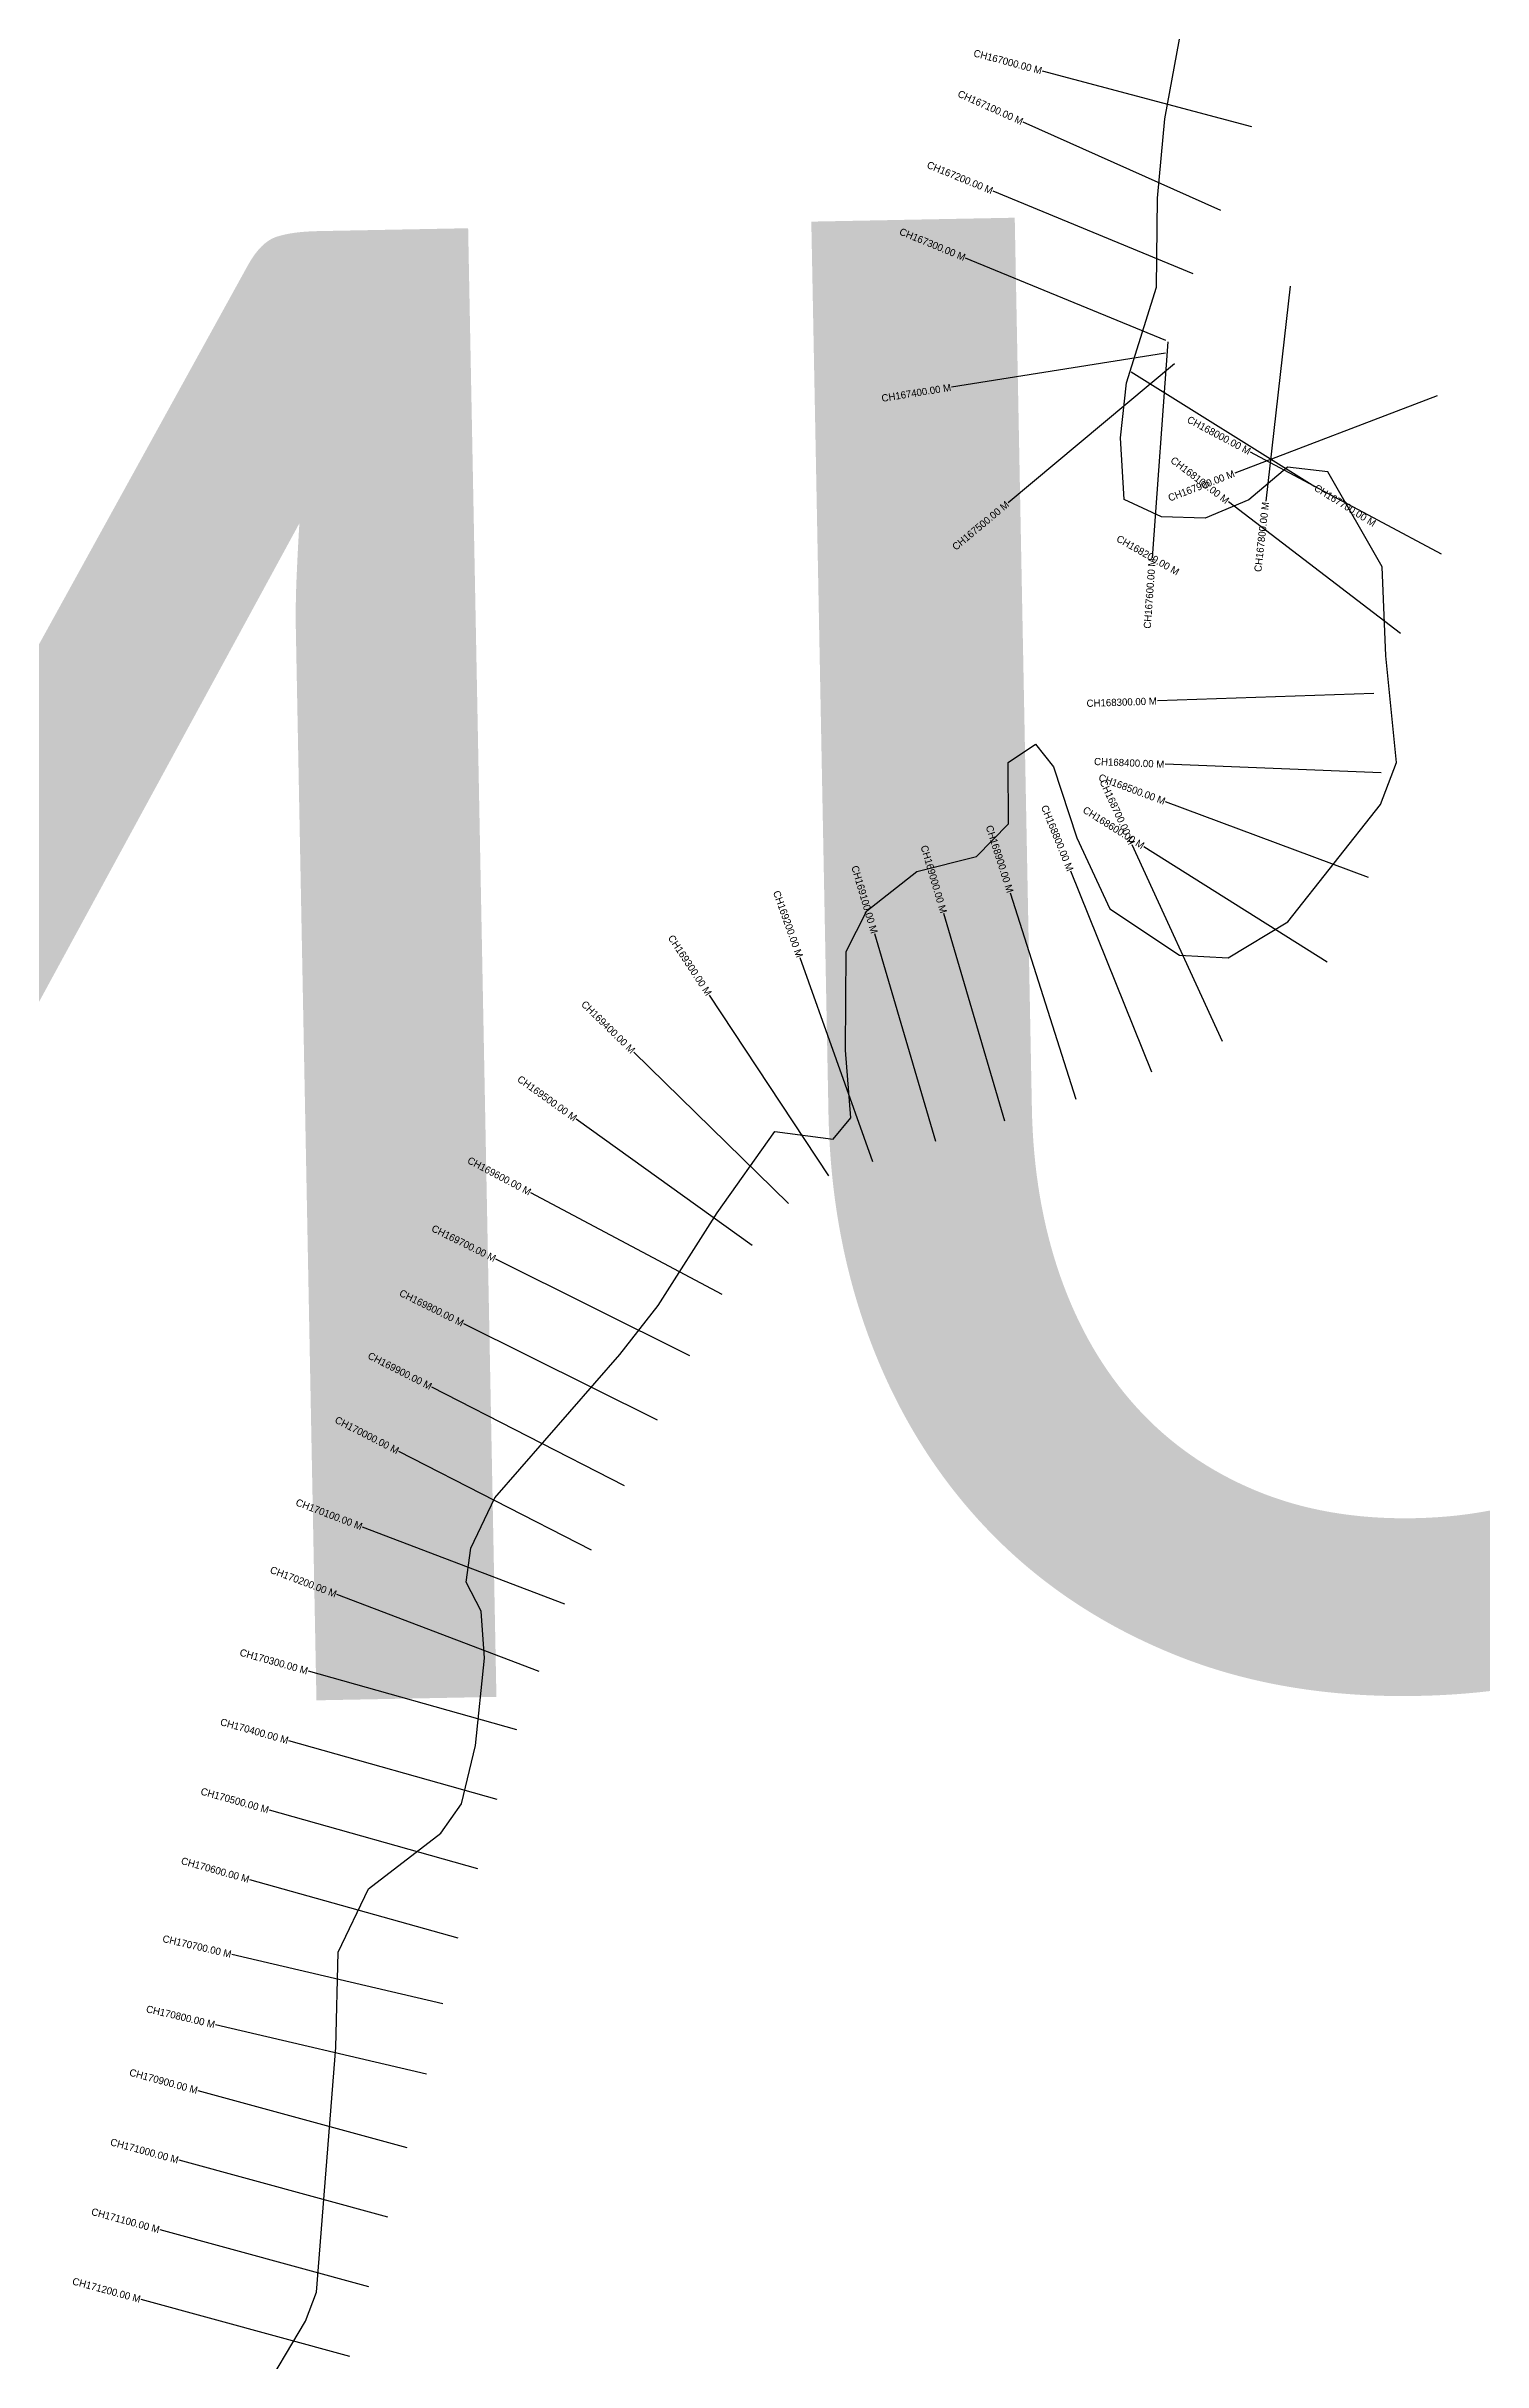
# Model space of a CAD drawing. Header units: metres. Extents: x 266312 to 277729, y 2088854 to 2108025.
# Drawn here: x 267997 to 269988, y 2098173 to 2101381 of the extents above; entities that cross this region are included whole.
import ezdxf
from ezdxf.enums import TextEntityAlignment as Align

# ---------------------------------------------------------------- set-up
doc = ezdxf.new("R2010")
doc.units = ezdxf.units.M
for name, color, linetype in [('CS', 134, 'Continuous'), ('CSMark', 6, 'Continuous'), ('TALUKA NAME', 5, 'Continuous'), ('village', 3, 'Continuous')]:
    doc.layers.add(name, color=color, linetype=linetype)

msp = doc.modelspace()

# ---------------------------------------------------------------- linework, layer by layer
at = {"layer": 'CS'}
for p, q in [((269667.4, 2101269.7), (269377.5, 2101347)), ((269624.6, 2101153.6), (269350.8, 2101276.3)), ((269586.5, 2101066.1), (269309.1, 2101180.4)), ((269548.4, 2100973.6), (269271, 2101087.9)), ((269720.8, 2101048.8), (269686.8, 2100750.8)), ((269547.9, 2100956.1), (269251.6, 2100908.9)), ((269551, 2100971.7), (269529.6, 2100672.5)), ((269560.3, 2100941.1), (269329.9, 2100748.9)), ((269500.4, 2100930.4), (269754.8, 2100771.3)), ((269924.3, 2100896.9), (269644, 2100790)), ((269930.4, 2100677.4), (269665.8, 2100818.9)), ((269873.5, 2100567.8), (269635.1, 2100749.9)), ((269836.7, 2100484.3), (269536.9, 2100474.1)), ((269847, 2100374.3), (269547.3, 2100386.4)), ((269829.1, 2100229.5), (269548.1, 2100334.5)), ((269627.1, 2100002.3), (269501.9, 2100274.9)), ((269771.9, 2100112.1), (269518.1, 2100272.1)), ((269528.9, 2099959.7), (269416.6, 2100238)), ((269424.3, 2099921.9), (269333.3, 2100207.7)), ((269325.5, 2099891.6), (269240.9, 2100179.4)), ((269229.5, 2099863.4), (269145, 2100151.2)), ((269142.4, 2099835.6), (269041.6, 2100118.2)), ((269081.5, 2099816), (268916.3, 2100066.4)), ((269025.6, 2099777.6), (268811.2, 2099987.4)), ((268975.2, 2099719.5), (268731.5, 2099894.4)), ((268933.5, 2099651.5), (268668.7, 2099792.4)), ((268888.6, 2099566.7), (268620.1, 2099700.4)), ((268844, 2099477.2), (268575.5, 2099610.9)), ((268798.3, 2099386.4), (268531.3, 2099523.1)), ((268752.7, 2099297.3), (268485.7, 2099434)), ((268715.8, 2099222.4), (268435.4, 2099329.2)), ((268680.2, 2099129), (268399.8, 2099235.8)), ((268649.1, 2099048.2), (268360.3, 2099129.4)), ((268622, 2098951.9), (268333.2, 2099033.1)), ((268595, 2098855.7), (268306.2, 2098936.9)), ((268567.9, 2098759.4), (268279.1, 2098840.6)), ((268546.4, 2098668.6), (268254.3, 2098736.9)), ((268523.7, 2098571.2), (268231.5, 2098639.5)), ((268496.9, 2098469.2), (268207.4, 2098548.1)), ((268470.5, 2098372.7), (268181.1, 2098451.7)), ((268444.2, 2098276.2), (268154.8, 2098355.2)), ((268417.9, 2098179.8), (268128.5, 2098258.7))]:
    msp.add_line(p, q, dxfattribs=at)
at = {"layer": 'village', "color": 3, "true_color": 0x00ff00}
msp.add_polyline3d([(268292.1, 2098120.5, 0), (268356.2, 2098228.6, 0), (268371.6, 2098269.1, 0), (268398.1, 2098607.9, 0), (268401.5, 2098740.2, 0), (268443.4, 2098828, 0), (268543.7, 2098905.1, 0), (268572.5, 2098945.6, 0), (268592, 2099026.5, 0), (268604.5, 2099147.7, 0), (268599.5, 2099212.7, 0), (268579, 2099252.9, 0), (268585.3, 2099300, 0), (268618.4, 2099369.8, 0), (268791.7, 2099568.5, 0), (268845, 2099636.2, 0), (268926.9, 2099764.7, 0), (269006.7, 2099877.4, 0), (269087.5, 2099866.9, 0), (269111.9, 2099896.2, 0), (269104.5, 2099990.3, 0), (269105.6, 2100127.1, 0), (269134.3, 2100183.4, 0), (269203.4, 2100237.8, 0), (269286.2, 2100258.6, 0), (269330.6, 2100303.8, 0), (269330, 2100389, 0), (269367.9, 2100414, 0), (269392.8, 2100382.8, 0), (269425, 2100284.4, 0), (269470.6, 2100186.1, 0), (269567.5, 2100121.9, 0), (269634.8, 2100117.9, 0), (269717.4, 2100167.9, 0), (269846.1, 2100330.4, 0), (269868.1, 2100388.8, 0), (269853.4, 2100536.7, 0), (269848, 2100660, 0), (269772.9, 2100791.7, 0), (269716.8, 2100798, 0), (269663.4, 2100752.7, 0), (269603, 2100727.5, 0), (269542.5, 2100729.3, 0), (269490.7, 2100753.5, 0), (269485.6, 2100838.7, 0), (269493.9, 2100915, 0), (269535.5, 2101047.6, 0), (269536.7, 2101171, 0), (269547, 2101280.9, 0), (269570.7, 2101409, 0)], dxfattribs=at)

# ---------------------------------------------------------------- texts
at = {"layer": 'CSMark'}
for s, rotation, p in [('CH167000.00 M', 345.063, (269376.5, 2101347.3)), ('CH167100.00 M', 335.8707, (269349.9, 2101276.7)), ('CH167200.00 M', 337.5997, (269308.2, 2101180.8)), ('CH167300.00 M', 337.5997, (269270.1, 2101088.3)), ('CH167400.00 M', 9.0565, (269250.7, 2100908.8)), ('CH168000.00 M', 331.8773, (269665, 2100819.3)), ('CH168100.00 M', 322.6255, (269634.3, 2100750.5)), ('CH167900.00 M', 20.878, (269643.1, 2100789.7)), ('CH167500.00 M', 39.8283, (269329.1, 2100748.3)), ('CH167800.00 M', 83.5049, (269686.7, 2100749.8)), ('CH168200.00 M', 330.2378, (269565.9, 2100652)), ('CH167600.00 M', 85.9087, (269529.5, 2100671.5)), ('CH168300.00 M', 1.9333, (269535.9, 2100474.1)), ('CH168400.00 M', 357.6875, (269546.3, 2100386.4)), ('CH168500.00 M', 339.5201, (269547.2, 2100334.8)), ('CH168700.00 M', 294.6601, (269501.5, 2100275.8)), ('CH168800.00 M', 291.9719, (269416.3, 2100238.9)), ('CH168600.00 M', 327.7837, (269517.3, 2100272.6)), ('CH168900.00 M', 287.6592, (269333, 2100208.7)), ('CH169000.00 M', 286.3621, (269240.7, 2100180.4)), ('CH169100.00 M', 286.3621, (269144.7, 2100152.2)), ('CH169200.00 M', 289.6394, (269041.3, 2100119.1)), ('CH169300.00 M', 303.418, (268915.7, 2100067.2)), ('CH169400.00 M', 315.6181, (268810.5, 2099988.1)), ('CH169500.00 M', 324.3371, (268730.7, 2099895)), ('CH169600.00 M', 331.9753, (268667.8, 2099792.9)), ('CH169700.00 M', 333.5293, (268619.2, 2099700.8)), ('CH169800.00 M', 333.5293, (268574.6, 2099611.3)), ('CH169900.00 M', 332.8908, (268530.4, 2099523.5)), ('CH170000.00 M', 332.8908, (268484.8, 2099434.5)), ('CH170100.00 M', 339.1447, (268434.5, 2099329.6)), ('CH170200.00 M', 339.1447, (268398.9, 2099236.1)), ('CH170300.00 M', 344.2963, (268359.3, 2099129.7)), ('CH170400.00 M', 344.2963, (268332.3, 2099033.4)), ('CH170500.00 M', 344.2963, (268305.2, 2098937.2)), ('CH170600.00 M', 344.2963, (268278.1, 2098840.9)), ('CH170700.00 M', 346.8467, (268253.3, 2098737.1)), ('CH170800.00 M', 346.8467, (268230.6, 2098639.7)), ('CH170900.00 M', 344.7445, (268206.5, 2098548.4)), ('CH171000.00 M', 344.7445, (268180.1, 2098451.9)), ('CH171100.00 M', 344.7445, (268153.8, 2098355.4)), ('CH171200.00 M', 344.7445, (268127.5, 2098259))]:
    msp.add_text(s, height=10, rotation=rotation, dxfattribs=at).set_placement(p, align=Align.MIDDLE_RIGHT)
msp.add_text('CH167700.00 M', height=10, rotation=327.9762, dxfattribs=at).set_placement((269755.6, 2100770.8), align=Align.MIDDLE_LEFT)
at = {"layer": 'TALUKA NAME', "insert": (266128.1, 2101082), "char_height": 2035.682, "attachment_point": 1, "rotation": 1.1028}
msp.add_mtext_dynamic_manual_height_columns('{\\fCalibri|b0|i0|c0|p34;MUMBAI  CITY}', width=1716.739, gutter_width=10178.4, heights=[0], dxfattribs=at)

doc.saveas('drawing.dxf')
